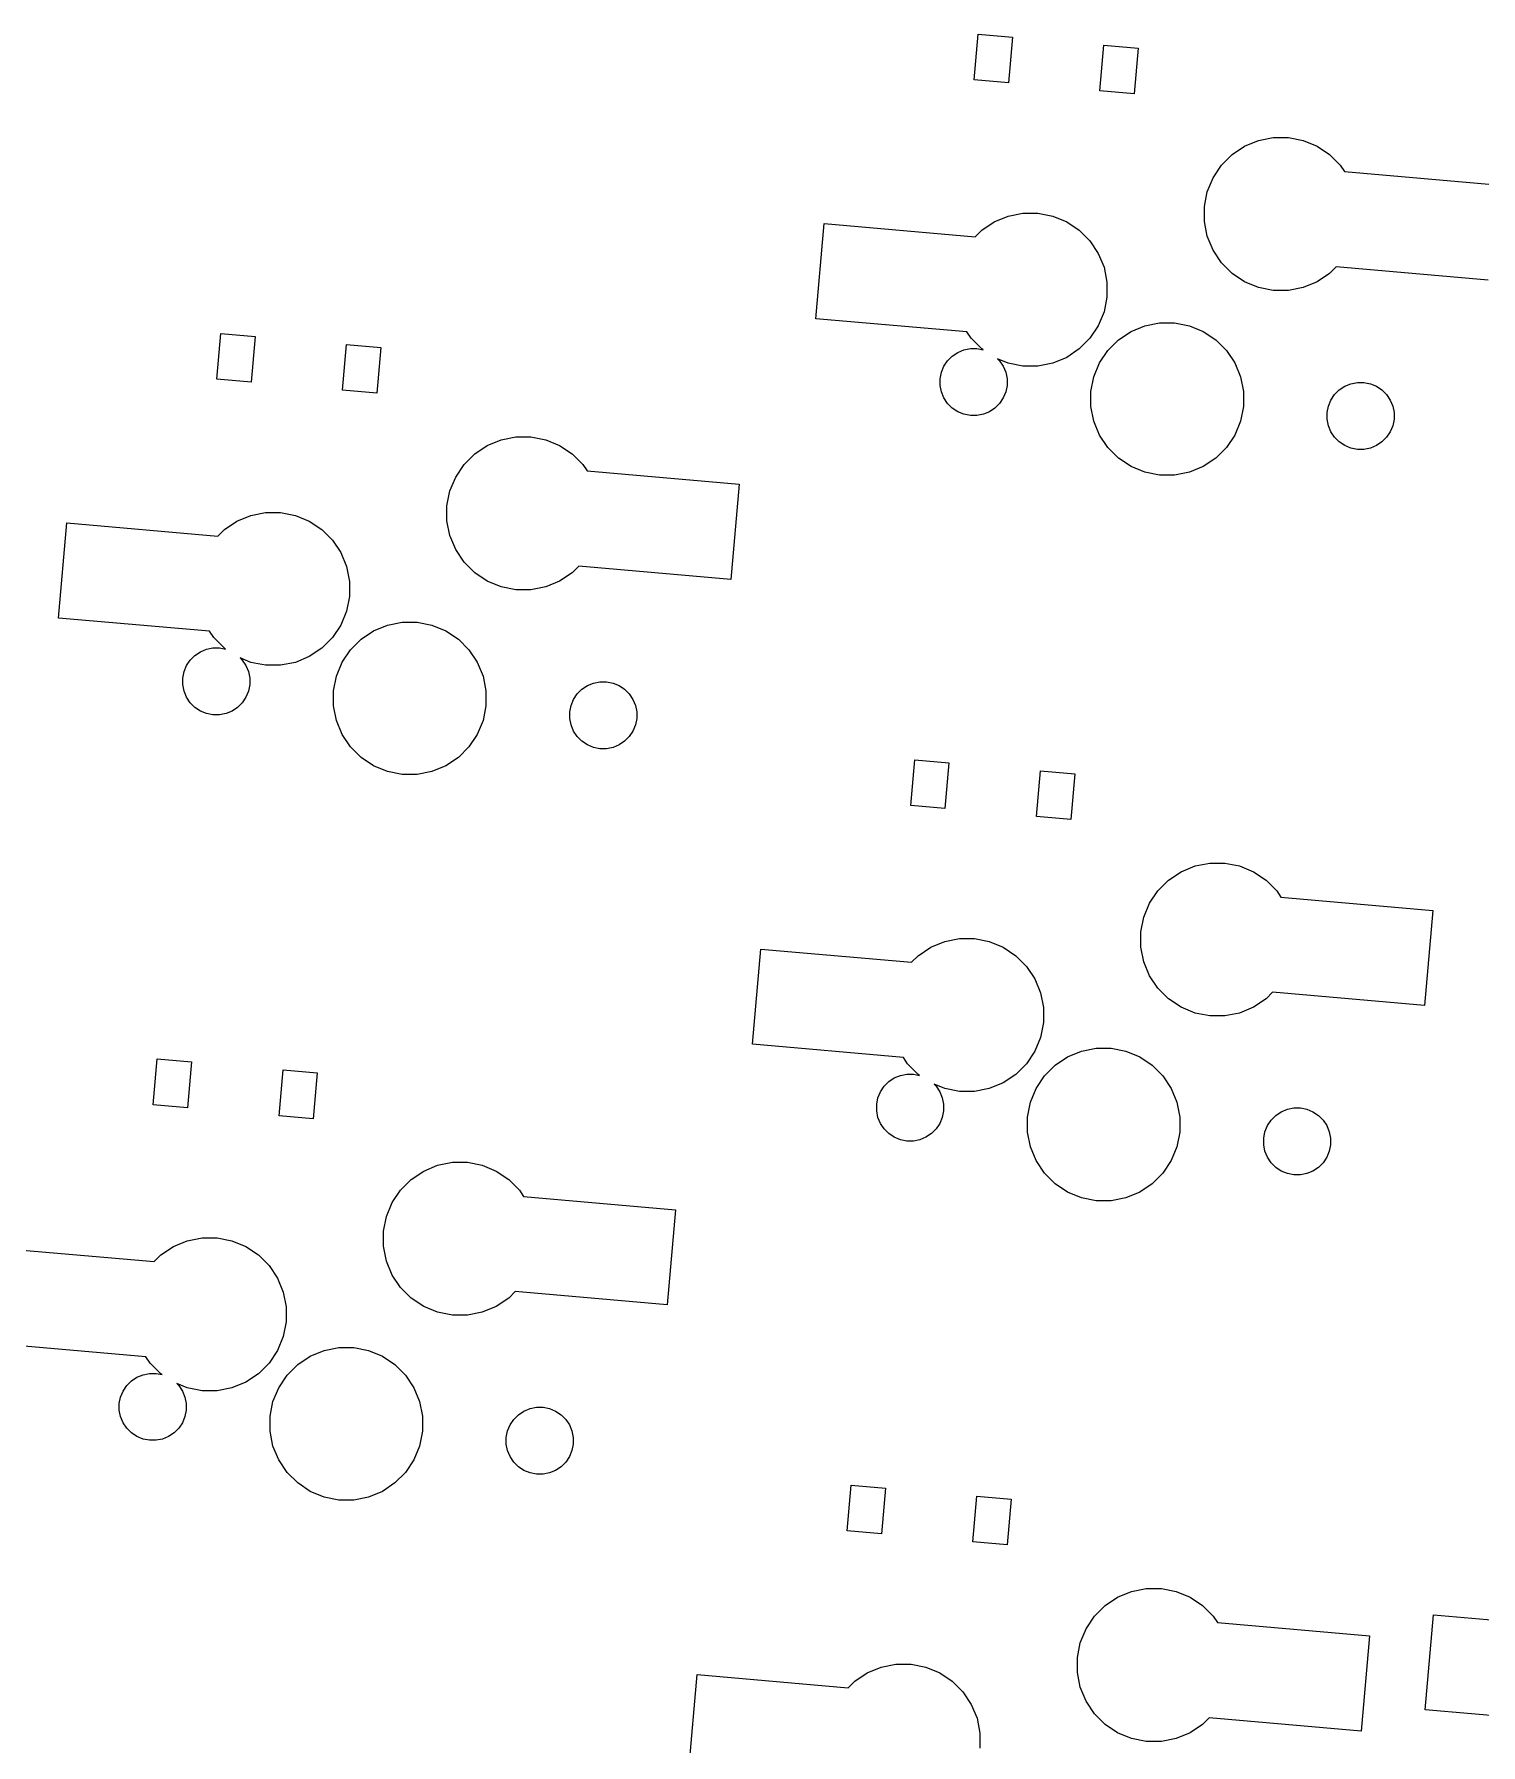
# Model space of a CAD drawing. Extents: x 2.7 to 13.4, y -6.7 to -3.
# Drawn here: x 3.702 to 5.191, y -4.923 to -3.161 of the extents above; entities that cross this region are included whole.
import ezdxf

# ---------------------------------------------------------------- set-up
doc = ezdxf.new("R2010")
doc.units = 0
doc.header["$MEASUREMENT"] = 0
doc.layers.add('BLACK', color=7, linetype='CONTINUOUS')

msp = doc.modelspace()

# ---------------------------------------------------------------- linework, layer by layer
at = {"layer": 'BLACK', "linetype": 'CONTINUOUS'}
for p, q in [((4.66942, -3.20804), (4.67353, -3.16098)), ((4.67353, -3.16098), (4.70883, -3.16407)), ((4.70883, -3.16407), (4.70471, -3.21113)), ((4.79884, -3.21937), (4.80296, -3.1723)), ((4.80296, -3.1723), (4.83826, -3.17539)), ((4.83826, -3.17539), (4.83414, -3.22246)), ((4.70471, -3.21113), (4.66942, -3.20804)), ((4.83414, -3.22246), (4.79884, -3.21937)), ((4.93495, -3.28499), (4.94785, -3.27637)), ((4.94785, -3.27637), (4.96218, -3.27044)), ((4.96218, -3.27044), (4.97739, -3.26741)), ((4.97739, -3.26741), (4.9929, -3.26741)), ((4.9929, -3.26741), (5.00811, -3.27044)), ((5.00811, -3.27044), (5.02244, -3.27637)), ((5.02244, -3.27637), (5.03534, -3.28499)), ((4.92398, -3.29596), (4.93495, -3.28499)), ((5.03534, -3.28499), (5.04631, -3.29596)), ((4.90943, -3.32318), (4.91537, -3.30885)), ((4.91537, -3.30885), (4.92398, -3.29596)), ((5.04631, -3.29596), (5.05067, -3.30248)), ((5.05067, -3.30248), (5.20718, -3.31618)), ((4.9064, -3.33839), (4.90943, -3.32318)), ((4.70441, -3.34827), (4.71962, -3.34524)), ((4.71962, -3.34524), (4.73513, -3.34524)), ((4.73513, -3.34524), (4.75035, -3.34827)), ((4.9064, -3.3539), (4.9064, -3.33839)), ((4.5064, -3.45405), (4.51498, -3.356)), ((4.51498, -3.356), (4.67041, -3.3696)), ((4.67041, -3.3696), (4.67719, -3.36282)), ((4.67719, -3.36282), (4.69008, -3.3542)), ((4.69008, -3.3542), (4.70441, -3.34827)), ((4.75035, -3.34827), (4.76468, -3.3542)), ((4.76468, -3.3542), (4.77757, -3.36282)), ((4.77757, -3.36282), (4.78854, -3.37379)), ((4.90943, -3.36912), (4.9064, -3.3539)), ((4.78854, -3.37379), (4.79716, -3.38668)), ((4.91537, -3.38345), (4.90943, -3.36912)), ((4.79716, -3.38668), (4.80309, -3.40101)), ((4.92398, -3.39634), (4.91537, -3.38345)), ((4.93495, -3.40731), (4.92398, -3.39634)), ((4.80309, -3.40101), (4.80612, -3.41622)), ((4.80612, -3.41622), (4.80612, -3.43174)), ((4.94785, -3.41593), (4.93495, -3.40731)), ((4.96218, -3.42186), (4.94785, -3.41593)), ((5.02244, -3.41593), (5.00811, -3.42186)), ((5.03534, -3.40731), (5.02244, -3.41593)), ((5.04211, -3.40053), (5.03534, -3.40731)), ((5.19861, -3.41423), (5.04211, -3.40053)), ((4.80612, -3.43174), (4.80309, -3.44695)), ((4.97739, -3.42489), (4.96218, -3.42186)), ((4.9929, -3.42489), (4.97739, -3.42489)), ((5.00811, -3.42186), (4.9929, -3.42489)), ((4.80309, -3.44695), (4.79716, -3.46128)), ((3.88959, -3.51625), (3.8937, -3.46919)), ((3.8937, -3.46919), (3.929, -3.47227)), ((4.66186, -3.46765), (4.5064, -3.45405)), ((4.66622, -3.47417), (4.66186, -3.46765)), ((4.79716, -3.46128), (4.78854, -3.47417)), ((4.81805, -3.4757), (4.83091, -3.46711)), ((4.83091, -3.46711), (4.8452, -3.46119)), ((4.8452, -3.46119), (4.86036, -3.45817)), ((4.86036, -3.45817), (4.87582, -3.45817)), ((4.87582, -3.45817), (4.89099, -3.46119)), ((4.89099, -3.46119), (4.90528, -3.46711)), ((4.90528, -3.46711), (4.91813, -3.4757)), ((3.929, -3.47227), (3.92488, -3.51934)), ((4.01901, -3.52757), (4.02313, -3.48051)), ((4.02313, -3.48051), (4.05843, -3.4836)), ((4.05843, -3.4836), (4.05431, -3.53066)), ((4.65254, -3.48871), (4.65881, -3.48612)), ((4.65881, -3.48612), (4.66546, -3.48479)), ((4.66546, -3.48479), (4.67225, -3.48479)), ((4.67719, -3.48514), (4.66622, -3.47417)), ((4.67225, -3.48479), (4.67854, -3.48604)), ((4.67854, -3.48604), (4.67719, -3.48514)), ((4.77757, -3.48514), (4.76468, -3.49376)), ((4.78854, -3.47417), (4.77757, -3.48514)), ((4.79853, -3.49949), (4.80712, -3.48663)), ((4.80712, -3.48663), (4.81805, -3.4757)), ((4.91813, -3.4757), (4.92907, -3.48663)), ((4.92907, -3.48663), (4.93766, -3.49949)), ((4.63573, -3.50919), (4.63833, -3.50292)), ((4.63833, -3.50292), (4.6421, -3.49728)), ((4.6421, -3.49728), (4.64689, -3.49248)), ((4.64689, -3.49248), (4.65254, -3.48871)), ((4.70441, -3.49969), (4.69351, -3.49518)), ((4.69351, -3.49518), (4.69561, -3.49728)), ((4.69561, -3.49728), (4.69938, -3.50292)), ((4.69938, -3.50292), (4.70198, -3.50919)), ((4.71962, -3.50272), (4.70441, -3.49969)), ((4.73513, -3.50272), (4.71962, -3.50272)), ((4.75035, -3.49969), (4.73513, -3.50272)), ((4.76468, -3.49376), (4.75035, -3.49969)), ((4.79261, -3.51378), (4.79853, -3.49949)), ((4.93766, -3.49949), (4.94358, -3.51378)), ((3.92488, -3.51934), (3.88959, -3.51625)), ((4.63441, -3.51585), (4.63573, -3.50919)), ((4.63441, -3.52263), (4.63441, -3.51585)), ((4.63573, -3.52929), (4.63441, -3.52263)), ((4.70198, -3.50919), (4.7033, -3.51585)), ((4.7033, -3.52263), (4.70198, -3.52929)), ((4.7033, -3.51585), (4.7033, -3.52263)), ((4.78959, -3.52894), (4.79261, -3.51378)), ((4.94358, -3.51378), (4.94659, -3.52894)), ((5.05101, -3.52358), (5.05728, -3.52098)), ((5.05728, -3.52098), (5.06394, -3.51966)), ((5.06394, -3.51966), (5.07073, -3.51966)), ((5.07073, -3.51966), (5.07738, -3.52098)), ((5.07738, -3.52098), (5.08365, -3.52358)), ((4.05431, -3.53066), (4.01901, -3.52757)), ((4.63833, -3.53556), (4.63573, -3.52929)), ((4.6421, -3.5412), (4.63833, -3.53556)), ((4.69938, -3.53556), (4.69561, -3.5412)), ((4.70198, -3.52929), (4.69938, -3.53556)), ((4.78959, -3.5444), (4.78959, -3.52894)), ((4.94659, -3.52894), (4.94659, -3.5444)), ((5.03421, -3.54406), (5.0368, -3.53779)), ((5.0368, -3.53779), (5.04057, -3.53214)), ((5.04057, -3.53214), (5.04537, -3.52735)), ((5.04537, -3.52735), (5.05101, -3.52358)), ((5.08365, -3.52358), (5.08929, -3.52735)), ((5.08929, -3.52735), (5.09409, -3.53214)), ((5.09409, -3.53214), (5.09786, -3.53779)), ((5.09786, -3.53779), (5.10046, -3.54406)), ((4.64689, -3.546), (4.6421, -3.5412)), ((4.65254, -3.54977), (4.64689, -3.546)), ((4.65881, -3.55237), (4.65254, -3.54977)), ((4.66546, -3.55369), (4.65881, -3.55237)), ((4.67225, -3.55369), (4.66546, -3.55369)), ((4.6789, -3.55237), (4.67225, -3.55369)), ((4.68517, -3.54977), (4.6789, -3.55237)), ((4.69081, -3.546), (4.68517, -3.54977)), ((4.69561, -3.5412), (4.69081, -3.546)), ((4.79261, -3.55957), (4.78959, -3.5444)), ((4.94659, -3.5444), (4.94358, -3.55957)), ((5.03288, -3.55071), (5.03421, -3.54406)), ((5.03288, -3.5575), (5.03288, -3.55071)), ((5.03421, -3.56415), (5.03288, -3.5575)), ((5.10046, -3.54406), (5.10178, -3.55071)), ((5.10178, -3.5575), (5.10046, -3.56415)), ((5.10178, -3.55071), (5.10178, -3.5575)), ((4.18235, -3.57864), (4.19756, -3.57562)), ((4.19756, -3.57562), (4.21307, -3.57562)), ((4.21307, -3.57562), (4.22828, -3.57864)), ((4.79853, -3.57386), (4.79261, -3.55957)), ((4.80712, -3.58671), (4.79853, -3.57386)), ((4.93766, -3.57386), (4.92907, -3.58671)), ((4.94358, -3.55957), (4.93766, -3.57386)), ((5.0368, -3.57042), (5.03421, -3.56415)), ((5.04057, -3.57606), (5.0368, -3.57042)), ((5.04537, -3.58086), (5.04057, -3.57606)), ((5.09409, -3.57606), (5.08929, -3.58086)), ((5.09786, -3.57042), (5.09409, -3.57606)), ((5.10046, -3.56415), (5.09786, -3.57042)), ((4.14415, -3.60416), (4.15512, -3.59319)), ((4.15512, -3.59319), (4.16802, -3.58458)), ((4.16802, -3.58458), (4.18235, -3.57864)), ((4.22828, -3.57864), (4.24261, -3.58458)), ((4.24261, -3.58458), (4.25551, -3.59319)), ((4.25551, -3.59319), (4.26648, -3.60416)), ((4.81805, -3.59765), (4.80712, -3.58671)), ((4.92907, -3.58671), (4.91813, -3.59765)), ((5.05101, -3.58463), (5.04537, -3.58086)), ((5.05728, -3.58723), (5.05101, -3.58463)), ((5.06394, -3.58855), (5.05728, -3.58723)), ((5.07073, -3.58855), (5.06394, -3.58855)), ((5.07738, -3.58723), (5.07073, -3.58855)), ((5.08365, -3.58463), (5.07738, -3.58723)), ((5.08929, -3.58086), (5.08365, -3.58463)), ((4.13554, -3.61706), (4.14415, -3.60416)), ((4.26648, -3.60416), (4.27084, -3.61069)), ((4.27084, -3.61069), (4.42735, -3.62438)), ((4.83091, -3.60624), (4.81805, -3.59765)), ((4.8452, -3.61216), (4.83091, -3.60624)), ((4.90528, -3.60624), (4.89099, -3.61216)), ((4.91813, -3.59765), (4.90528, -3.60624)), ((4.1296, -3.63139), (4.13554, -3.61706)), ((4.42735, -3.62438), (4.41878, -3.72243)), ((4.86036, -3.61517), (4.8452, -3.61216)), ((4.87582, -3.61517), (4.86036, -3.61517)), ((4.89099, -3.61216), (4.87582, -3.61517)), ((4.12657, -3.6466), (4.1296, -3.63139)), ((3.89736, -3.67102), (3.91025, -3.66241)), ((3.91025, -3.66241), (3.92458, -3.65647)), ((3.92458, -3.65647), (3.93979, -3.65345)), ((3.93979, -3.65345), (3.95531, -3.65345)), ((3.95531, -3.65345), (3.97052, -3.65647)), ((3.97052, -3.65647), (3.98485, -3.66241)), ((3.98485, -3.66241), (3.99774, -3.67102)), ((4.12657, -3.66211), (4.12657, -3.6466)), ((4.1296, -3.67732), (4.12657, -3.66211)), ((3.72657, -3.76225), (3.73515, -3.6642)), ((3.73515, -3.6642), (3.89058, -3.6778)), ((3.89058, -3.6778), (3.89736, -3.67102)), ((3.99774, -3.67102), (4.00871, -3.68199)), ((4.13554, -3.69165), (4.1296, -3.67732)), ((4.00871, -3.68199), (4.01733, -3.69489)), ((4.01733, -3.69489), (4.02326, -3.70922)), ((4.14415, -3.70455), (4.13554, -3.69165)), ((4.02326, -3.70922), (4.02629, -3.72443)), ((4.15512, -3.71552), (4.14415, -3.70455)), ((4.16802, -3.72413), (4.15512, -3.71552)), ((4.25551, -3.71552), (4.24261, -3.72413)), ((4.26229, -3.70874), (4.25551, -3.71552)), ((4.41878, -3.72243), (4.26229, -3.70874)), ((4.02629, -3.72443), (4.02629, -3.73994)), ((4.18235, -3.73007), (4.16802, -3.72413)), ((4.19756, -3.7331), (4.18235, -3.73007)), ((4.21307, -3.7331), (4.19756, -3.7331)), ((4.22828, -3.73007), (4.21307, -3.7331)), ((4.24261, -3.72413), (4.22828, -3.73007)), ((4.02629, -3.73994), (4.02326, -3.75515)), ((3.88203, -3.77585), (3.72657, -3.76225)), ((4.01733, -3.76948), (4.00871, -3.78238)), ((4.02326, -3.75515), (4.01733, -3.76948)), ((4.05108, -3.77531), (4.06537, -3.7694)), ((4.06537, -3.7694), (4.08053, -3.76638)), ((4.08053, -3.76638), (4.096, -3.76638)), ((4.096, -3.76638), (4.11116, -3.7694)), ((4.11116, -3.7694), (4.12545, -3.77531)), ((3.88639, -3.78238), (3.88203, -3.77585)), ((3.89736, -3.79335), (3.88639, -3.78238)), ((4.00871, -3.78238), (3.99774, -3.79335)), ((4.02729, -3.79484), (4.03822, -3.7839)), ((4.03822, -3.7839), (4.05108, -3.77531)), ((4.12545, -3.77531), (4.1383, -3.7839)), ((4.1383, -3.7839), (4.14924, -3.79484)), ((3.86227, -3.80549), (3.86707, -3.80069)), ((3.86707, -3.80069), (3.87271, -3.79692)), ((3.87271, -3.79692), (3.87898, -3.79432)), ((3.87898, -3.79432), (3.88563, -3.793)), ((3.88563, -3.793), (3.89242, -3.793)), ((3.89242, -3.793), (3.89871, -3.79425)), ((3.89871, -3.79425), (3.89736, -3.79335)), ((3.92458, -3.8079), (3.91368, -3.80338)), ((3.91368, -3.80338), (3.91578, -3.80549)), ((3.98485, -3.80197), (3.97052, -3.8079)), ((3.99774, -3.79335), (3.98485, -3.80197)), ((4.0187, -3.8077), (4.02729, -3.79484)), ((4.14924, -3.79484), (4.15783, -3.8077)), ((3.85458, -3.82406), (3.8559, -3.8174)), ((3.8559, -3.8174), (3.8585, -3.81113)), ((3.8585, -3.81113), (3.86227, -3.80549)), ((3.91578, -3.80549), (3.91955, -3.81113)), ((3.91955, -3.81113), (3.92215, -3.8174)), ((3.92215, -3.8174), (3.92347, -3.82406)), ((3.93979, -3.81093), (3.92458, -3.8079)), ((3.95531, -3.81093), (3.93979, -3.81093)), ((3.97052, -3.8079), (3.95531, -3.81093)), ((4.00976, -3.83715), (4.01278, -3.82198)), ((4.01278, -3.82198), (4.0187, -3.8077)), ((4.15783, -3.8077), (4.16375, -3.82198)), ((4.16375, -3.82198), (4.16676, -3.83715)), ((3.85458, -3.83084), (3.85458, -3.82406)), ((3.8559, -3.8375), (3.85458, -3.83084)), ((3.8585, -3.84377), (3.8559, -3.8375)), ((3.92215, -3.8375), (3.91955, -3.84377)), ((3.92347, -3.83084), (3.92215, -3.8375)), ((3.92347, -3.82406), (3.92347, -3.83084)), ((4.00976, -3.85261), (4.00976, -3.83715)), ((4.16676, -3.83715), (4.16676, -3.85261)), ((4.26074, -3.84035), (4.26554, -3.83555)), ((4.26554, -3.83555), (4.27119, -3.83178)), ((4.27119, -3.83178), (4.27745, -3.82919)), ((4.27745, -3.82919), (4.28411, -3.82786)), ((4.28411, -3.82786), (4.2909, -3.82786)), ((4.2909, -3.82786), (4.29755, -3.82919)), ((4.29755, -3.82919), (4.30382, -3.83178)), ((4.30382, -3.83178), (4.30946, -3.83555)), ((4.30946, -3.83555), (4.31426, -3.84035)), ((3.86227, -3.84941), (3.8585, -3.84377)), ((3.86707, -3.85421), (3.86227, -3.84941)), ((3.87271, -3.85798), (3.86707, -3.85421)), ((3.91098, -3.85421), (3.90534, -3.85798)), ((3.91578, -3.84941), (3.91098, -3.85421)), ((3.91955, -3.84377), (3.91578, -3.84941)), ((4.01278, -3.86778), (4.00976, -3.85261)), ((4.16676, -3.85261), (4.16375, -3.86778)), ((4.25305, -3.85892), (4.25438, -3.85226)), ((4.25438, -3.85226), (4.25697, -3.84599)), ((4.25697, -3.84599), (4.26074, -3.84035)), ((4.31426, -3.84035), (4.31803, -3.84599)), ((4.31803, -3.84599), (4.32063, -3.85226)), ((4.32063, -3.85226), (4.32195, -3.85892)), ((3.87898, -3.86057), (3.87271, -3.85798)), ((3.88563, -3.8619), (3.87898, -3.86057)), ((3.89242, -3.8619), (3.88563, -3.8619)), ((3.89907, -3.86057), (3.89242, -3.8619)), ((3.90534, -3.85798), (3.89907, -3.86057)), ((4.0187, -3.88206), (4.01278, -3.86778)), ((4.16375, -3.86778), (4.15783, -3.88206)), ((4.25305, -3.8657), (4.25305, -3.85892)), ((4.25438, -3.87236), (4.25305, -3.8657)), ((4.25697, -3.87863), (4.25438, -3.87236)), ((4.32063, -3.87236), (4.31803, -3.87863)), ((4.32195, -3.8657), (4.32063, -3.87236)), ((4.32195, -3.85892), (4.32195, -3.8657)), ((4.02729, -3.89492), (4.0187, -3.88206)), ((4.15783, -3.88206), (4.14924, -3.89492)), ((4.26074, -3.88427), (4.25697, -3.87863)), ((4.26554, -3.88907), (4.26074, -3.88427)), ((4.27119, -3.89284), (4.26554, -3.88907)), ((4.27745, -3.89544), (4.27119, -3.89284)), ((4.30382, -3.89284), (4.29755, -3.89544)), ((4.30946, -3.88907), (4.30382, -3.89284)), ((4.31426, -3.88427), (4.30946, -3.88907)), ((4.31803, -3.87863), (4.31426, -3.88427)), ((4.03822, -3.90585), (4.02729, -3.89492)), ((4.05108, -3.91445), (4.03822, -3.90585)), ((4.1383, -3.90585), (4.12545, -3.91445)), ((4.14924, -3.89492), (4.1383, -3.90585)), ((4.28411, -3.89676), (4.27745, -3.89544)), ((4.2909, -3.89676), (4.28411, -3.89676)), ((4.29755, -3.89544), (4.2909, -3.89676)), ((4.60405, -3.95519), (4.60817, -3.90813)), ((4.60817, -3.90813), (4.64346, -3.91121)), ((4.06537, -3.92036), (4.05108, -3.91445)), ((4.08053, -3.92338), (4.06537, -3.92036)), ((4.096, -3.92338), (4.08053, -3.92338)), ((4.11116, -3.92036), (4.096, -3.92338)), ((4.12545, -3.91445), (4.11116, -3.92036)), ((4.64346, -3.91121), (4.63935, -3.95828)), ((4.73348, -3.96651), (4.73759, -3.91945)), ((4.73759, -3.91945), (4.77289, -3.92254)), ((4.77289, -3.92254), (4.76877, -3.9696)), ((4.63935, -3.95828), (4.60405, -3.95519)), ((4.76877, -3.9696), (4.73348, -3.96651)), ((4.89681, -4.01758), (4.91202, -4.01456)), ((4.91202, -4.01456), (4.92753, -4.01456)), ((4.92753, -4.01456), (4.94274, -4.01758)), ((4.85862, -4.0431), (4.86958, -4.03213)), ((4.86958, -4.03213), (4.88248, -4.02352)), ((4.88248, -4.02352), (4.89681, -4.01758)), ((4.94274, -4.01758), (4.95707, -4.02352)), ((4.95707, -4.02352), (4.96997, -4.03213)), ((4.96997, -4.03213), (4.98094, -4.0431)), ((4.85, -4.056), (4.85862, -4.0431)), ((4.98094, -4.0431), (4.9853, -4.04963)), ((4.9853, -4.04963), (5.14182, -4.06332)), ((4.84406, -4.07033), (4.85, -4.056)), ((5.14182, -4.06332), (5.13324, -4.16137)), ((4.84104, -4.08554), (4.84406, -4.07033)), ((4.84104, -4.10105), (4.84104, -4.08554)), ((4.44103, -4.20119), (4.44961, -4.10314)), ((4.44961, -4.10314), (4.60504, -4.11674)), ((4.61182, -4.10996), (4.62472, -4.10135)), ((4.62472, -4.10135), (4.63905, -4.09541)), ((4.63905, -4.09541), (4.65426, -4.09239)), ((4.65426, -4.09239), (4.66977, -4.09239)), ((4.66977, -4.09239), (4.68498, -4.09541)), ((4.68498, -4.09541), (4.69931, -4.10135)), ((4.69931, -4.10135), (4.71221, -4.10996)), ((4.84406, -4.11626), (4.84104, -4.10105)), ((4.60504, -4.11674), (4.61182, -4.10996)), ((4.71221, -4.10996), (4.72317, -4.12093)), ((4.72317, -4.12093), (4.73179, -4.13383)), ((4.85, -4.13059), (4.84406, -4.11626)), ((4.73179, -4.13383), (4.73773, -4.14816)), ((4.85862, -4.14349), (4.85, -4.13059)), ((4.73773, -4.14816), (4.74075, -4.16337)), ((4.86958, -4.15446), (4.85862, -4.14349)), ((4.88248, -4.16307), (4.86958, -4.15446)), ((4.96997, -4.15446), (4.95707, -4.16307)), ((4.97675, -4.14768), (4.96997, -4.15446)), ((5.13324, -4.16137), (4.97675, -4.14768)), ((4.74075, -4.16337), (4.74075, -4.17888)), ((4.89681, -4.16901), (4.88248, -4.16307)), ((4.91202, -4.17204), (4.89681, -4.16901)), ((4.92753, -4.17204), (4.91202, -4.17204)), ((4.94274, -4.16901), (4.92753, -4.17204)), ((4.95707, -4.16307), (4.94274, -4.16901)), ((4.74075, -4.17888), (4.73773, -4.19409)), ((4.59649, -4.21479), (4.44103, -4.20119)), ((4.73179, -4.20842), (4.72317, -4.22132)), ((4.73773, -4.19409), (4.73179, -4.20842)), ((4.76554, -4.21425), (4.77983, -4.20834)), ((4.77983, -4.20834), (4.79499, -4.20532)), ((4.79499, -4.20532), (4.81046, -4.20532)), ((4.81046, -4.20532), (4.82562, -4.20834)), ((4.82562, -4.20834), (4.83991, -4.21425)), ((3.82422, -4.2634), (3.82834, -4.21633)), ((3.82834, -4.21633), (3.86364, -4.21942)), ((3.86364, -4.21942), (3.85952, -4.26648)), ((3.95365, -4.27472), (3.95776, -4.22766)), ((3.95776, -4.22766), (3.99306, -4.23074)), ((4.60085, -4.22132), (4.59649, -4.21479)), ((4.61182, -4.23229), (4.60085, -4.22132)), ((4.72317, -4.22132), (4.71221, -4.23229)), ((4.74175, -4.23378), (4.75269, -4.22284)), ((4.75269, -4.22284), (4.76554, -4.21425)), ((4.83991, -4.21425), (4.85277, -4.22284)), ((4.85277, -4.22284), (4.8637, -4.23378)), ((3.99306, -4.23074), (3.98894, -4.27781)), ((4.57296, -4.25007), (4.57673, -4.24443)), ((4.57673, -4.24443), (4.58153, -4.23963)), ((4.58153, -4.23963), (4.58717, -4.23586)), ((4.58717, -4.23586), (4.59344, -4.23326)), ((4.59344, -4.23326), (4.60009, -4.23194)), ((4.60009, -4.23194), (4.60688, -4.23194)), ((4.60688, -4.23194), (4.61317, -4.23319)), ((4.61317, -4.23319), (4.61182, -4.23229)), ((4.63905, -4.24684), (4.62814, -4.24232)), ((4.62814, -4.24232), (4.63025, -4.24443)), ((4.63025, -4.24443), (4.63402, -4.25007)), ((4.69931, -4.2409), (4.68498, -4.24684)), ((4.71221, -4.23229), (4.69931, -4.2409)), ((4.73316, -4.24664), (4.74175, -4.23378)), ((4.8637, -4.23378), (4.87229, -4.24664)), ((4.56904, -4.263), (4.57036, -4.25634)), ((4.56904, -4.26978), (4.56904, -4.263)), ((4.57036, -4.25634), (4.57296, -4.25007)), ((4.63402, -4.25007), (4.63661, -4.25634)), ((4.63661, -4.25634), (4.63794, -4.263)), ((4.63794, -4.263), (4.63794, -4.26978)), ((4.65426, -4.24987), (4.63905, -4.24684)), ((4.66977, -4.24987), (4.65426, -4.24987)), ((4.68498, -4.24684), (4.66977, -4.24987)), ((4.72423, -4.27609), (4.72724, -4.26092)), ((4.72724, -4.26092), (4.73316, -4.24664)), ((4.87229, -4.24664), (4.87821, -4.26092)), ((4.87821, -4.26092), (4.88123, -4.27609)), ((3.85952, -4.26648), (3.82422, -4.2634)), ((3.98894, -4.27781), (3.95365, -4.27472)), ((4.57036, -4.27644), (4.56904, -4.26978)), ((4.57296, -4.28271), (4.57036, -4.27644)), ((4.63661, -4.27644), (4.63402, -4.28271)), ((4.63794, -4.26978), (4.63661, -4.27644)), ((4.72423, -4.29155), (4.72423, -4.27609)), ((4.88123, -4.27609), (4.88123, -4.29155)), ((4.97144, -4.28493), (4.97521, -4.27929)), ((4.97521, -4.27929), (4.98001, -4.27449)), ((4.98001, -4.27449), (4.98565, -4.27072)), ((4.98565, -4.27072), (4.99192, -4.26813)), ((4.99192, -4.26813), (4.99857, -4.2668)), ((4.99857, -4.2668), (5.00536, -4.2668)), ((5.00536, -4.2668), (5.01201, -4.26813)), ((5.01201, -4.26813), (5.01828, -4.27072)), ((5.01828, -4.27072), (5.02393, -4.27449)), ((5.02393, -4.27449), (5.02872, -4.27929)), ((5.02872, -4.27929), (5.03249, -4.28493)), ((4.57673, -4.28835), (4.57296, -4.28271)), ((4.58153, -4.29315), (4.57673, -4.28835)), ((4.58717, -4.29692), (4.58153, -4.29315)), ((4.59344, -4.29951), (4.58717, -4.29692)), ((4.61981, -4.29692), (4.61354, -4.29951)), ((4.62545, -4.29315), (4.61981, -4.29692)), ((4.63025, -4.28835), (4.62545, -4.29315)), ((4.63402, -4.28271), (4.63025, -4.28835)), ((4.72724, -4.30672), (4.72423, -4.29155)), ((4.88123, -4.29155), (4.87821, -4.30672)), ((4.96752, -4.29786), (4.96884, -4.2912)), ((4.96752, -4.30464), (4.96752, -4.29786)), ((4.96884, -4.2912), (4.97144, -4.28493)), ((5.03249, -4.28493), (5.03509, -4.2912)), ((5.03509, -4.2912), (5.03641, -4.29786)), ((5.03641, -4.29786), (5.03641, -4.30464)), ((4.60009, -4.30084), (4.59344, -4.29951)), ((4.60688, -4.30084), (4.60009, -4.30084)), ((4.61354, -4.29951), (4.60688, -4.30084)), ((4.73316, -4.321), (4.72724, -4.30672)), ((4.87821, -4.30672), (4.87229, -4.321)), ((4.96884, -4.3113), (4.96752, -4.30464)), ((4.97144, -4.31757), (4.96884, -4.3113)), ((5.03509, -4.3113), (5.03249, -4.31757)), ((5.03641, -4.30464), (5.03509, -4.3113)), ((4.08975, -4.34034), (4.10265, -4.33172)), ((4.10265, -4.33172), (4.11698, -4.32579)), ((4.11698, -4.32579), (4.13219, -4.32276)), ((4.13219, -4.32276), (4.1477, -4.32276)), ((4.1477, -4.32276), (4.16292, -4.32579)), ((4.16292, -4.32579), (4.17725, -4.33172)), ((4.17725, -4.33172), (4.19014, -4.34034)), ((4.74175, -4.33386), (4.73316, -4.321)), ((4.87229, -4.321), (4.8637, -4.33386)), ((4.97521, -4.32321), (4.97144, -4.31757)), ((4.98001, -4.32801), (4.97521, -4.32321)), ((4.98565, -4.33178), (4.98001, -4.32801)), ((4.99192, -4.33438), (4.98565, -4.33178)), ((5.01828, -4.33178), (5.01201, -4.33438)), ((5.02393, -4.32801), (5.01828, -4.33178)), ((5.02872, -4.32321), (5.02393, -4.32801)), ((5.03249, -4.31757), (5.02872, -4.32321)), ((4.07879, -4.35131), (4.08975, -4.34034)), ((4.19014, -4.34034), (4.20111, -4.35131)), ((4.75269, -4.34479), (4.74175, -4.33386)), ((4.76554, -4.35338), (4.75269, -4.34479)), ((4.85277, -4.34479), (4.83991, -4.35338)), ((4.8637, -4.33386), (4.85277, -4.34479)), ((4.99857, -4.3357), (4.99192, -4.33438)), ((5.00536, -4.3357), (4.99857, -4.3357)), ((5.01201, -4.33438), (5.00536, -4.3357)), ((4.06423, -4.37853), (4.07017, -4.3642)), ((4.07017, -4.3642), (4.07879, -4.35131)), ((4.20111, -4.35131), (4.20547, -4.35783)), ((4.20547, -4.35783), (4.36199, -4.37153)), ((4.77983, -4.3593), (4.76554, -4.35338)), ((4.79499, -4.36232), (4.77983, -4.3593)), ((4.81046, -4.36232), (4.79499, -4.36232)), ((4.82562, -4.3593), (4.81046, -4.36232)), ((4.83991, -4.35338), (4.82562, -4.3593)), ((4.06121, -4.39375), (4.06423, -4.37853)), ((4.36199, -4.37153), (4.35341, -4.46958)), ((3.84489, -4.40955), (3.85922, -4.40362)), ((3.85922, -4.40362), (3.87443, -4.40059)), ((3.87443, -4.40059), (3.88994, -4.40059)), ((3.88994, -4.40059), (3.90515, -4.40362)), ((3.90515, -4.40362), (3.91948, -4.40955)), ((4.06121, -4.40926), (4.06121, -4.39375)), ((3.66978, -4.41135), (3.82521, -4.42495)), ((3.82521, -4.42495), (3.83199, -4.41817)), ((3.83199, -4.41817), (3.84489, -4.40955)), ((3.91948, -4.40955), (3.93238, -4.41817)), ((3.93238, -4.41817), (3.94334, -4.42914)), ((4.06423, -4.42447), (4.06121, -4.40926)), ((3.94334, -4.42914), (3.95196, -4.44203)), ((4.07017, -4.4388), (4.06423, -4.42447)), ((4.07879, -4.4517), (4.07017, -4.4388)), ((3.95196, -4.44203), (3.9579, -4.45636)), ((3.9579, -4.45636), (3.96092, -4.47158)), ((4.08975, -4.46266), (4.07879, -4.4517)), ((4.19692, -4.45589), (4.19014, -4.46266)), ((4.35341, -4.46958), (4.19692, -4.45589)), ((3.96092, -4.47158), (3.96092, -4.48709)), ((4.10265, -4.47128), (4.08975, -4.46266)), ((4.11698, -4.47722), (4.10265, -4.47128)), ((4.17725, -4.47128), (4.16292, -4.47722)), ((4.19014, -4.46266), (4.17725, -4.47128)), ((3.96092, -4.48709), (3.9579, -4.5023)), ((4.13219, -4.48024), (4.11698, -4.47722)), ((4.1477, -4.48024), (4.13219, -4.48024)), ((4.16292, -4.47722), (4.1477, -4.48024)), ((3.81666, -4.523), (3.6612, -4.5094)), ((3.9579, -4.5023), (3.95196, -4.51663)), ((3.82102, -4.52953), (3.81666, -4.523)), ((3.95196, -4.51663), (3.94334, -4.52953)), ((3.97286, -4.53105), (3.98571, -4.52246)), ((3.98571, -4.52246), (4, -4.51654)), ((4, -4.51654), (4.01517, -4.51353)), ((4.01517, -4.51353), (4.03063, -4.51353)), ((4.03063, -4.51353), (4.04579, -4.51654)), ((4.04579, -4.51654), (4.06008, -4.52246)), ((4.06008, -4.52246), (4.07294, -4.53105)), ((3.8017, -4.54784), (3.80734, -4.54407)), ((3.80734, -4.54407), (3.81361, -4.54147)), ((3.81361, -4.54147), (3.82027, -4.54015)), ((3.82027, -4.54015), (3.82705, -4.54015)), ((3.83199, -4.54049), (3.82102, -4.52953)), ((3.82705, -4.54015), (3.83334, -4.5414)), ((3.83334, -4.5414), (3.83199, -4.54049)), ((3.93238, -4.54049), (3.91948, -4.54911)), ((3.94334, -4.52953), (3.93238, -4.54049)), ((3.95333, -4.55484), (3.96192, -4.54198)), ((3.96192, -4.54198), (3.97286, -4.53105)), ((4.07294, -4.53105), (4.08387, -4.54198)), ((4.08387, -4.54198), (4.09246, -4.55484)), ((3.79053, -4.56455), (3.79313, -4.55828)), ((3.79313, -4.55828), (3.7969, -4.55263)), ((3.7969, -4.55263), (3.8017, -4.54784)), ((3.85922, -4.55505), (3.84831, -4.55053)), ((3.84831, -4.55053), (3.85042, -4.55263)), ((3.85042, -4.55263), (3.85419, -4.55828)), ((3.85419, -4.55828), (3.85678, -4.56455)), ((3.87443, -4.55807), (3.85922, -4.55505)), ((3.88994, -4.55807), (3.87443, -4.55807)), ((3.90515, -4.55505), (3.88994, -4.55807)), ((3.91948, -4.54911), (3.90515, -4.55505)), ((3.94741, -4.56913), (3.95333, -4.55484)), ((4.09246, -4.55484), (4.09838, -4.56913)), ((3.78921, -4.5712), (3.79053, -4.56455)), ((3.78921, -4.57799), (3.78921, -4.5712)), ((3.79053, -4.58464), (3.78921, -4.57799)), ((3.85678, -4.56455), (3.85811, -4.5712)), ((3.85811, -4.57799), (3.85678, -4.58464)), ((3.85811, -4.5712), (3.85811, -4.57799)), ((3.9444, -4.58429), (3.94741, -4.56913)), ((4.09838, -4.56913), (4.1014, -4.58429)), ((4.20018, -4.5827), (4.20582, -4.57893)), ((4.20582, -4.57893), (4.21209, -4.57633)), ((4.21209, -4.57633), (4.21874, -4.57501)), ((4.21874, -4.57501), (4.22553, -4.57501)), ((4.22553, -4.57501), (4.23218, -4.57633)), ((4.23218, -4.57633), (4.23845, -4.57893)), ((4.23845, -4.57893), (4.2441, -4.5827)), ((3.79313, -4.59091), (3.79053, -4.58464)), ((3.7969, -4.59655), (3.79313, -4.59091)), ((3.8017, -4.60135), (3.7969, -4.59655)), ((3.85042, -4.59655), (3.84562, -4.60135)), ((3.85419, -4.59091), (3.85042, -4.59655)), ((3.85678, -4.58464), (3.85419, -4.59091)), ((3.9444, -4.59976), (3.9444, -4.58429)), ((4.1014, -4.58429), (4.1014, -4.59976)), ((4.18901, -4.59941), (4.19161, -4.59314)), ((4.19161, -4.59314), (4.19538, -4.5875)), ((4.19538, -4.5875), (4.20018, -4.5827)), ((4.2441, -4.5827), (4.24889, -4.5875)), ((4.24889, -4.5875), (4.25266, -4.59314)), ((4.25266, -4.59314), (4.25526, -4.59941)), ((3.80734, -4.60512), (3.8017, -4.60135)), ((3.81361, -4.60772), (3.80734, -4.60512)), ((3.82027, -4.60904), (3.81361, -4.60772)), ((3.82705, -4.60904), (3.82027, -4.60904)), ((3.83371, -4.60772), (3.82705, -4.60904)), ((3.83998, -4.60512), (3.83371, -4.60772)), ((3.84562, -4.60135), (3.83998, -4.60512)), ((3.94741, -4.61492), (3.9444, -4.59976)), ((3.95333, -4.62921), (3.94741, -4.61492)), ((4.09838, -4.61492), (4.09246, -4.62921)), ((4.1014, -4.59976), (4.09838, -4.61492)), ((4.18769, -4.60606), (4.18901, -4.59941)), ((4.18769, -4.61285), (4.18769, -4.60606)), ((4.18901, -4.6195), (4.18769, -4.61285)), ((4.25526, -4.59941), (4.25658, -4.60606)), ((4.25658, -4.61285), (4.25526, -4.6195)), ((4.25658, -4.60606), (4.25658, -4.61285)), ((3.96192, -4.64207), (3.95333, -4.62921)), ((4.09246, -4.62921), (4.08387, -4.64207)), ((4.19161, -4.62577), (4.18901, -4.6195)), ((4.19538, -4.63142), (4.19161, -4.62577)), ((4.20018, -4.63621), (4.19538, -4.63142)), ((4.24889, -4.63142), (4.2441, -4.63621)), ((4.25266, -4.62577), (4.24889, -4.63142)), ((4.25526, -4.6195), (4.25266, -4.62577)), ((3.97286, -4.653), (3.96192, -4.64207)), ((4.08387, -4.64207), (4.07294, -4.653)), ((4.20582, -4.63998), (4.20018, -4.63621)), ((4.21209, -4.64258), (4.20582, -4.63998)), ((4.21874, -4.64391), (4.21209, -4.64258)), ((4.22553, -4.64391), (4.21874, -4.64391)), ((4.23218, -4.64258), (4.22553, -4.64391)), ((4.23845, -4.63998), (4.23218, -4.64258)), ((4.2441, -4.63621), (4.23845, -4.63998)), ((3.98571, -4.66159), (3.97286, -4.653)), ((4, -4.66751), (3.98571, -4.66159)), ((4.01517, -4.67053), (4, -4.66751)), ((4.04579, -4.66751), (4.03063, -4.67053)), ((4.06008, -4.66159), (4.04579, -4.66751)), ((4.07294, -4.653), (4.06008, -4.66159)), ((4.53868, -4.70234), (4.5428, -4.65527)), ((4.5428, -4.65527), (4.5781, -4.65836)), ((4.5781, -4.65836), (4.57398, -4.70542)), ((4.66811, -4.71366), (4.67223, -4.6666)), ((4.67223, -4.6666), (4.70753, -4.66968)), ((4.03063, -4.67053), (4.01517, -4.67053)), ((4.70753, -4.66968), (4.70341, -4.71675)), ((4.57398, -4.70542), (4.53868, -4.70234)), ((4.70341, -4.71675), (4.66811, -4.71366)), ((4.80422, -4.77928), (4.81711, -4.77066)), ((4.81711, -4.77066), (4.83144, -4.76473)), ((4.83144, -4.76473), (4.84666, -4.7617)), ((4.84666, -4.7617), (4.86217, -4.7617)), ((4.86217, -4.7617), (4.87738, -4.76473)), ((4.87738, -4.76473), (4.89171, -4.77066)), ((4.89171, -4.77066), (4.9046, -4.77928)), ((4.78463, -4.80314), (4.79325, -4.79025)), ((4.79325, -4.79025), (4.80422, -4.77928)), ((4.9046, -4.77928), (4.91557, -4.79025)), ((4.91557, -4.79025), (4.91993, -4.79677)), ((5.13392, -4.88667), (5.1425, -4.78862)), ((5.1425, -4.78862), (5.29794, -4.80222)), ((4.7787, -4.81747), (4.78463, -4.80314)), ((4.91993, -4.79677), (5.07645, -4.81047)), ((4.77567, -4.83269), (4.7787, -4.81747)), ((5.07645, -4.81047), (5.06787, -4.90852)), ((4.55935, -4.84849), (4.57368, -4.84256)), ((4.57368, -4.84256), (4.58889, -4.83953)), ((4.58889, -4.83953), (4.6044, -4.83953)), ((4.6044, -4.83953), (4.61961, -4.84256)), ((4.61961, -4.84256), (4.63394, -4.84849)), ((4.77567, -4.8482), (4.77567, -4.83269)), ((4.37566, -4.94834), (4.38424, -4.85029)), ((4.38424, -4.85029), (4.53968, -4.86389)), ((4.53968, -4.86389), (4.54645, -4.85711)), ((4.54645, -4.85711), (4.55935, -4.84849)), ((4.63394, -4.84849), (4.64684, -4.85711)), ((4.64684, -4.85711), (4.65781, -4.86808)), ((4.7787, -4.86341), (4.77567, -4.8482)), ((4.65781, -4.86808), (4.66642, -4.88097)), ((4.78463, -4.87774), (4.7787, -4.86341)), ((4.79325, -4.89064), (4.78463, -4.87774)), ((4.66642, -4.88097), (4.67236, -4.8953)), ((4.67236, -4.8953), (4.67539, -4.91052)), ((4.80422, -4.9016), (4.79325, -4.89064)), ((4.91138, -4.89483), (4.9046, -4.9016)), ((5.06787, -4.90852), (4.91138, -4.89483)), ((5.28938, -4.90027), (5.13392, -4.88667)), ((4.67539, -4.91052), (4.67539, -4.92603)), ((4.81711, -4.91022), (4.80422, -4.9016)), ((4.83144, -4.91616), (4.81711, -4.91022)), ((4.89171, -4.91022), (4.87738, -4.91616)), ((4.9046, -4.9016), (4.89171, -4.91022)), ((4.84666, -4.91918), (4.83144, -4.91616)), ((4.86217, -4.91918), (4.84666, -4.91918)), ((4.87738, -4.91616), (4.86217, -4.91918))]:
    msp.add_line(p, q, dxfattribs=at)

doc.saveas('drawing.dxf')
